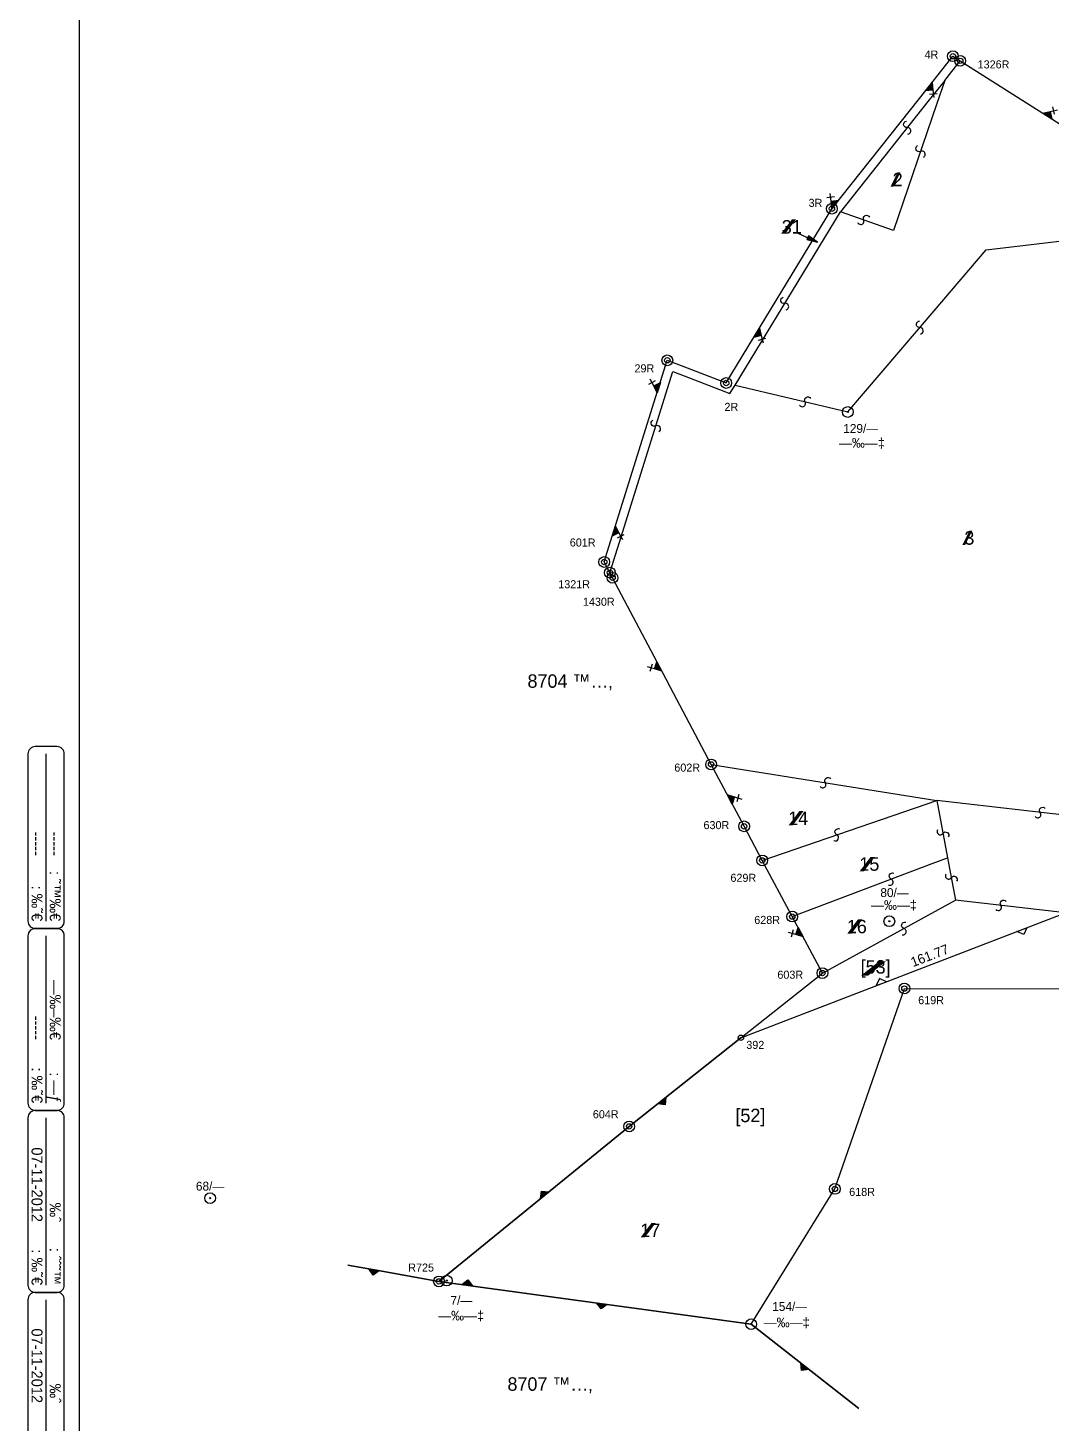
# Model space of a CAD drawing. Extents: x 204392 to 206166, y 706239 to 707835.
# Drawn here: x 204392 to 204868, y 706782 to 707431 of the extents above; entities that cross this region are included whole.
import ezdxf
from ezdxf.enums import TextEntityAlignment as Align

# ---------------------------------------------------------------- set-up
doc = ezdxf.new("R2010")
doc.units = 0
doc.header["$LTSCALE"] = 7
doc.header["$MEASUREMENT"] = 0
for name, color, linetype in [('DRWS001', 7, 'Continuous'), ('DRWT003', 2, 'Continuous'), ('PCLP002', 7, 'Continuous'), ('PCLP003', 7, 'Continuous'), ('PCLP004', 7, 'Continuous'), ('PCLP005', 8, 'Continuous'), ('PCLS001', 7, 'Continuous'), ('PCLS002', 2, 'Continuous'), ('PCLS005', 7, 'Continuous'), ('PCLS007', 2, 'Continuous'), ('SRVS006', 2, 'Continuous'), ('SRVS007', 2, 'Continuous'), ('UD_ACT_PARCLS', 7, 'Continuous'), ('UD_DEL_PARCLS', 7, 'Continuous'), ('UD_SRVS003', 6, 'Continuous')]:
    doc.layers.add(name, color=color, linetype=linetype)
doc.layers.add('PCLP001', color=7, linetype='Continuous', lineweight=35)
doc.styles.add('HEBTXT', font='HEBTXT.shx')

# ---------------------------------------------------------------- blocks, each defined once
blk = doc.blocks.new('LB_PARCEL1')
at = {"style": 'HEBTXT'}
blk.add_attdef('PARCNUM', text='', height=5, dxfattribs=at).set_placement((0, 0), align=Align.MIDDLE)
at = {"flags": 9}
blk.add_attdef('CROSS', text='', height=5, dxfattribs=at).set_placement((-0.82, 0), align=Align.MIDDLE)
blk = doc.blocks.new('SRVS006')
for radius in [1, 0.5]:
    blk.add_circle((0, 0), radius)
at = {"style": 'HEBTXT'}
blk.add_attdef('NAME', text='', height=1.5, dxfattribs=at).set_placement((-0.01, -3), align=Align.CENTER)
for tag, flags, p in [('KIND', 1, (0, -6.04, 0)), ('HEIGHT', 1, (0, -8, 0)), ('SOURCE-CODE', 9, (0, -9.96, 0)), ('MARK-CODE', 9, (0, -11.92, 0)), ('KIND_2', 9, (0, -14.1, 0)), ('UDKIND', 9, (0, -16.19, 0))]:
    blk.add_attdef(tag, text='', height=1.8, dxfattribs=dict(at, flags=flags)).set_placement(p, align=Align.CENTER)
blk = doc.blocks.new('SRVS007')
blk.add_circle((0, 0), 0.5)
at = {"style": 'HEBTXT'}
blk.add_attdef('NAME', text='', height=1.5, dxfattribs=at).set_placement((-0.01, -3), align=Align.CENTER)
for tag, flags, p in [('KIND', 1, (0, -6.04, 0)), ('HEIGHT', 1, (0, -8, 0)), ('SOURCE-CODE', 9, (0, -9.96, 0)), ('MARK-CODE', 9, (0, -11.92, 0)), ('KIND_2', 9, (0, -14.1, 0)), ('UDKIND', 9, (0, -16.29, 0))]:
    blk.add_attdef(tag, text='', height=1.8, dxfattribs=dict(at, flags=flags)).set_placement(p, align=Align.CENTER)
blk = doc.blocks.new('PCLS007')
blk.add_circle((0, 0), 0.00313)
at = {"style": 'HEBTXT'}
blk.add_attdef('FRONT-LEN', text='', height=1.88, dxfattribs=at).set_placement((0, 1.25), align=Align.CENTER)
blk = doc.blocks.new('PCLS002')
blk.add_lwpolyline([(-0.85, -0.85, 1), (0, 0, -1), (0.85, 0.85, -1)], format="xyb")
blk = doc.blocks.new('BORDER')
at = {"color": 2}
blk.add_line((0, 1), (0, 0), dxfattribs=at)
blk = doc.blocks.new('PROJ_OUT')
at = {"flags": 128}
for points in [[(-241.2, 0), (-268.8, 0, 0.414214), (-270, -1.2), (-270, -4.8, 0.414214), (-268.8, -6), (-241.2, -6, 0.414214), (-240, -4.8), (-240, -1.2, 0.414214)], [(-211.2, 0), (-238.8, 0, 0.414214), (-240, -1.2), (-240, -4.8, 0.414214), (-238.8, -6), (-211.2, -6, 0.414214), (-210, -4.8), (-210, -1.2, 0.414214)], [(-181.2, 0), (-208.8, 0, 0.414214), (-210, -1.2), (-210, -4.8, 0.414214), (-208.8, -6), (-181.2, -6, 0.414214), (-180, -4.8), (-180, -1.2, 0.414214)], [(-151.2, 0), (-178.8, 0, 0.414214), (-180, -1.2), (-180, -4.8, 0.414214), (-178.8, -6), (-151.2, -6, 0.414214), (-150, -4.8), (-150, -1.2, 0.414214)], [(-121.2, 0), (-148.8, 0, 0.414214), (-150, -1.2), (-150, -4.8, 0.414214), (-148.8, -6), (-121.2, -6, 0.414214), (-120, -4.8), (-120, -1.2, 0.414214)], [(-61.2, 0), (-118.8, 0, 0.414214), (-120, -1.2), (-120, -4.8, 0.414214), (-118.8, -6), (-61.2, -6, 0.414214), (-60, -4.8), (-60, -1.2, 0.414214)], [(-1.2, 0), (-58.8, 0, 0.414214), (-60, -1.2), (-60, -4.8, 0.414214), (-58.8, -6), (-1.2, -6, 0.414214), (0, -4.8), (0, -1.2, 0.414214)]]:
    blk.add_lwpolyline(points, format="xyb", close=True, dxfattribs=at)
at = {"color": 2, "flags": 128}
for points in [[(-241.2, -3), (-268.8, -3)], [(-211.2, -3), (-238.8, -3)], [(-181.2, -3), (-208.8, -3)], [(-151.2, -3), (-178.8, -3)], [(-121.2, -3), (-148.8, -3)], [(-61.2, -3), (-118.8, -3)], [(-1.2, -3), (-58.8, -3)]]:
    blk.add_lwpolyline(points, dxfattribs=at)
at = {"color": 2, "style": 'HEBTXT'}
for s, p in [(': ˜™‰€', (-241.2, -2.4)), (': —ƒ', (-211.2, -2.4)), (': ˆˆ˜™', (-181.2, -2.4)), (': ˜’', (-151.2, -2.4)), (": …‹ƒ’ '‘", (-61.2, -2.4)), (": ˆ—‰…˜” '‘", (-1.2, -2.4)), (': ‰˜€', (-241.2, -5.4)), (': ‰˜€', (-211.2, -5.4)), (': ‰˜€', (-181.2, -5.4)), (': ‰˜€', (-151.2, -5.4)), (': …‹ƒ’ .', (-121.2, -5.4)), (': …„', (-61.2, -5.4)), (': ˆ—‰…˜” ™', (-1.2, -5.4))]:
    blk.add_text(s, height=1.8, dxfattribs=at).set_placement(p, align=Align.RIGHT)
for tag, p in [('APPROVED', (-251.97, -2.4)), ('CHECKED', (-221.62, -2.4)), ('DRAFTSMAN', (-191.6, -2.4)), ('OPERATOR', (-161.75, -2.4)), ('UPD_NUM', (-76.88, -2.4)), ('PROJ_NUM', (-18.45, -2.4)), ('APPROVED_DATE', (-251.97, -5.4)), ('CHECK_DATE', (-221.62, -5.4)), ('DRAFT_DATE', (-191.6, -5.4)), ('OPERATE_DATE', (-161.75, -5.4)), ('UPD_DATE', (-135.75, -5.4)), ('UPD_DESC', (-70.68, -5.4)), ('PROJ_NAME', (-18.35, -5.4))]:
    blk.add_attdef(tag, text='', height=1.8, dxfattribs=at).set_placement(p, align=Align.RIGHT)
blk = doc.blocks.new('PCLS005')
at = {"style": 'HEBTXT'}
blk.add_attdef('BLOCK', text='', height=1.5, dxfattribs=at).set_placement((0, 0.27), align=Align.CENTER)
at = {"style": 'HEBTXT', "flags": 1}
for tag, p in [('AREA_LEGAL', (0, -3.62)), ('AREA_CALC', (0, -1.62)), ('STATUS', (0, -5.81))]:
    blk.add_attdef(tag, text='', height=1.5, dxfattribs=at).set_placement(p, align=Align.CENTER)
blk = doc.blocks.new('PCLS010')
blk.add_lwpolyline([(0.75, 0), (5.75, 0), (3.25, 0.5), (3.25, -0.5), (5.75, 0)])
blk.add_solid([(3.25, -0.5), (3.25, 0.5), (5.75, 0)])
blk = doc.blocks.new('SU93_42L')
blk.add_lwpolyline([(-1, 0), (1, 0), (0, 1)], close=True)
blk = doc.blocks.new('SU93_42R')
blk.add_lwpolyline([(-1, 0), (1, 0), (0, -1)], close=True)
blk = doc.blocks.new('*U36')
at = {"layer": 'PCLS001', "xscale": 2.5, "yscale": 2.5, "zscale": 2.5, "rotation": 21.05978497534458}
for name, p in [('SU93_42R', (204854.02, 707011.39)), ('SU93_42L', (204788.7, 706986.24))]:
    blk.add_blockref(name, p, dxfattribs=at)
blk = doc.blocks.new('SU93_43L')
for p, q in [((1, 1), (0, 2)), ((0, 1), (1, 2))]:
    blk.add_line(p, q)
for points in [[(-1, 0), (0, 1), (1, 0)], [(-0.76, 0.1), (0, 0.86), (0.76, 0.1)], [(-0.52, 0.2), (0, 0.72), (0.52, 0.2)], [(-0.28, 0.3), (0, 0.58), (0.28, 0.3)], [(-0.03, 0.4), (0, 0.43), (0.03, 0.4)]]:
    blk.add_lwpolyline(points, close=True)
blk = doc.blocks.new('SU93_43R')
for p, q in [((-1, -1), (0, -2)), ((0, -1), (-1, -2))]:
    blk.add_line(p, q)
for points in [[(1, 0), (0, -1), (-1, 0)], [(0.76, -0.1), (0, -0.86), (-0.76, -0.1)], [(0.52, -0.2), (0, -0.72), (-0.52, -0.2)], [(0.28, -0.3), (0, -0.58), (-0.28, -0.3)], [(0.03, -0.4), (0, -0.43), (-0.03, -0.4)]]:
    blk.add_lwpolyline(points, close=True)
blk = doc.blocks.new('*U41')
at = {"layer": 'PCLS001', "xscale": 2.5, "yscale": 2.5, "zscale": 2.5}
for name, p, rotation in [('SU93_43L', (205006.76, 707480.34), 18.46719180187208), ('SU93_43R', (205069.31, 707470.16), 306.4467421890731), ('SU93_43R', (204956.45, 707451.66), 77.66509683404477), ('SU93_43R', (204810.76, 707403.68), 51.56844089314975), ('SU93_43L', (204865.87, 707390.07), 327.6610634058215), ('SU93_43L', (204941.49, 707383.28), 77.66509683404477), ('SU93_43L', (204767.25, 707348.84), 51.56844089317978), ('SU93_43R', (204919.91, 707346.7), 310.9270997901935), ('SU93_43R', (204730.72, 707289.16), 58.78347570369387), ('SU93_43L', (204685.18, 707263.65), 72.62998804275358), ('SU93_43R', (204664.28, 707196.84), 72.62998804275358), ('SU93_43L', (204685.44, 707133.88), 117.8322191225932), ('SU93_43R', (204718.19, 707072.01), 118.0569960080702), ('SU93_43L', (204751.12, 707010.24), 118.062301623167)]:
    blk.add_blockref(name, p, dxfattribs=dict(at, rotation=rotation))
blk = doc.blocks.new('SRVS003')
for centre, radius in [((0, 0, 0), 1), ((0, 0), 0.1)]:
    blk.add_circle(centre, radius)
at = {"style": 'HEBTXT'}
for tag, height, p in [('NAME', 1.65, (0, 1.4)), ('HEIGHT', 1.8, (0, -3.2))]:
    blk.add_attdef(tag, text='', height=height, dxfattribs=at).set_placement(p, align=Align.CENTER)
for tag, flags, p in [('KIND', 1, (0, -5.4)), ('SOURCE-CODE', 9, (0, -7.6)), ('MARK-CODE', 9, (0, -9.8)), ('KIND_2', 9, (0, -11.97, 0)), ('UDKIND', 9, (0, -14.01))]:
    blk.add_attdef(tag, text='', height=1.8, dxfattribs=dict(at, flags=flags)).set_placement(p, align=Align.CENTER)
blk = doc.blocks.new('SU93_41R')
for points in [[(1, 0), (0, -1), (-1, 0)], [(0.76, -0.1), (0, -0.86), (-0.76, -0.1)], [(0.52, -0.2), (0, -0.72), (-0.52, -0.2)], [(0.28, -0.3), (0, -0.58), (-0.28, -0.3)], [(0.03, -0.4), (0, -0.43), (-0.03, -0.4)]]:
    blk.add_lwpolyline(points, close=True)
blk = doc.blocks.new('SU93_41L')
for points in [[(-1, 0), (0, 1), (1, 0)], [(-0.76, 0.1), (0, 0.86), (0.76, 0.1)], [(-0.52, 0.2), (0, 0.72), (0.52, 0.2)], [(-0.28, 0.3), (0, 0.58), (0.28, 0.3)], [(-0.03, 0.4), (0, 0.43), (0.03, 0.4)]]:
    blk.add_lwpolyline(points, close=True)

msp = doc.modelspace()

# ---------------------------------------------------------------- linework, layer by layer
at = {"layer": 'PCLP001'}
for p, q in [((204671.39, 706919.81), (204723.37, 706961.08)), ((204582.93, 706847.69), (204671.39, 706919.81)), ((204728.15, 706827.78), (204582.93, 706847.69))]:
    msp.add_line(p, q, dxfattribs=at)
at = {"layer": 'PCLP001', "flags": 128}
for points in [[(204582.93, 706847.69), (204552.89, 706853.04), (204540.5, 706855.27)], [(204728.15, 706827.78), (204778.26, 706788.5)]]:
    msp.add_lwpolyline(points, dxfattribs=at)
at = {"layer": 'PCLP002'}
msp.add_line((204723.37, 706961.08), (204874.34, 707019.22), dxfattribs=at)
at = {"layer": 'PCLP003', "flags": 128}
msp.add_lwpolyline([(204723.37, 706961.08), (204761.28, 706991.18), (204747.27, 707017.46), (204747.11, 707017.76), (204733.32, 707043.61), (204724.87, 707059.47), (204709.52, 707088.27), (204690.61, 707124.08), (204688.56, 707127.98), (204663.66, 707175.14), (204662.42, 707177.5), (204659.79, 707182.48), (204689.15, 707276.34), (204698.36, 707272.79), (204716.55, 707265.78), (204765.71, 707346.9), (204806.38, 707398.15), (204820.89, 707416.45), (204822, 707417.84), (204825.4, 707415.69), (204902.32, 707366.99)], dxfattribs=at)
at = {"layer": 'PCLP004', "linetype": 'Continuous'}
for p, q in [((204767.09, 706890.73), (204799.43, 706983.98)), ((204799.43, 706983.98), (204888.83, 706983.85))]:
    msp.add_line(p, q, dxfattribs=at)
at = {"layer": 'PCLP004'}
msp.add_line((204728.15, 706827.78), (204767.09, 706890.73), dxfattribs=at)
at = {"layer": 'PCLP005', "linetype": 'Continuous'}
for p, q in [((204818.17, 707406.58), (204825.4, 707415.69)), ((204818.17, 707406.58), (204810.4, 707396.78)), ((204818.17, 707406.58), (204814.38, 707395.43)), ((204810.4, 707396.78), (204769.7, 707345.49)), ((204814.38, 707395.43), (204794.43, 707336.78)), ((204720.64, 707264.8), (204769.7, 707345.49)), ((204794.43, 707336.78), (204769.7, 707345.49)), ((204837.53, 707327.82), (204905.59, 707335.88)), ((204813.24, 707299.34), (204837.53, 707327.82)), ((204665.93, 707188.72), (204691.69, 707271.07)), ((204691.69, 707271.07), (204696.92, 707269.05)), ((204696.92, 707269.05), (204718.24, 707260.84)), ((204718.24, 707260.84), (204720.64, 707264.8)), ((204662.42, 707177.5), (204665.93, 707188.72)), ((204709.52, 707088.27), (204814.46, 707071.52)), ((204733.32, 707043.61), (204814.46, 707071.52)), ((204904.63, 707061.01), (204814.46, 707071.52)), ((204814.46, 707071.52), (204819.48, 707044.84)), ((204747.27, 707017.46), (204812.29, 707042.12)), ((204812.29, 707042.12), (204819.48, 707044.84)), ((204819.48, 707044.84), (204819.97, 707042.25)), ((204819.97, 707042.25), (204823.2, 707025.07)), ((204761.28, 706991.18), (204823.2, 707025.07)), ((204874.34, 707019.22), (204823.2, 707025.07))]:
    msp.add_line(p, q, dxfattribs=at)
at = {"layer": 'PCLP005'}
for p, q in [((204773.09, 707252.29), (204813.24, 707299.34)), ((204720.64, 707264.8), (204773.09, 707252.29))]:
    msp.add_line(p, q, dxfattribs=at)

# ---------------------------------------------------------------- block references
at = {"layer": 'DRWS001', "xscale": 1750, "yscale": 1500, "zscale": 2}
msp.add_blockref('BORDER', (204415.52, 706335.06), dxfattribs=at)
at = {"layer": 'DRWT003', "xscale": 2.8225, "yscale": 2.8225, "zscale": 2.8225, "rotation": 270}
msp.add_blockref('PROJ_OUT', (204408.64, 706334.52), dxfattribs=at).add_auto_attribs({'PROJ_NUM': '100857', 'PROJ_NAME': '™‰˜‡', 'OPERATOR': '‰ˆ', 'OPERATE_DATE': '07-11-2012', 'DRAFTSMAN': '‰ˆ', 'DRAFT_DATE': '07-11-2012', 'CHECKED': '—‰–‰€', 'CHECK_DATE': '-----', 'APPROVED': '-----', 'APPROVED_DATE': '-----'})
at = {"layer": 'PCLS001'}
for name in ['*U41', '*U36']:
    msp.add_blockref(name, (0, 0), dxfattribs=at)
at = {"layer": 'PCLS001', "xscale": 2.5, "yscale": 2.5, "zscale": 2.5}
for name, p, rotation in [('SU93_41R', (204686.55, 706931.85), 38.44853526384553), ('SU93_41L', (204632.14, 706887.81), 39.18980144283448), ('SU93_41R', (204552.69, 706853.08), 349.9012732397442), ('SU93_41R', (204596.06, 706845.89), 172.2288453974013), ('SU93_41L', (204658.73, 706837.35), 172.2288453974013), ('SU93_41R', (204753.17, 706808.19), 321.8705241930864)]:
    msp.add_blockref(name, p, dxfattribs=dict(at, rotation=rotation))
at = {"layer": 'PCLS002', "xscale": 2.5, "yscale": 2.5, "zscale": 2.5}
for p, rotation in [((204800.74, 707384.62), 51.57082858888342), ((204806.93, 707373.54), 71.21608059783387), ((204780.48, 707341.69), 340.59754252818), ((204743.75, 707302.81), 58.70014982036451), ((204806.62, 707291.57), 49.54642457236481), ((204753.23, 707257.02), 346.5691253173597), ((204683.78, 707245.8), 72.6295899014965), ((204762.68, 707079.79), 350.9312316220472), ((204862.61, 707065.91), 353.3517394192689), ((204767.96, 707055.53), 18.98185319032929), ((204817.34, 707056.2), 280.655956167902), ((204793.27, 707034.9), 20.76531777052189), ((204821.22, 707035.58), 280.6563967932899), ((204844.36, 707022.65), 353.4697773998219), ((204799.2, 707011.93), 28.6927308709786)]:
    msp.add_blockref('PCLS002', p, dxfattribs=dict(at, rotation=rotation))
at = {"layer": 'PCLS005'}
ref = msp.add_blockref('PCLS005', (204643.84, 707123.25), dxfattribs=dict(at, xscale=2.5, yscale=2.5, zscale=2.5))
ref.add_attrib('BLOCK', '8704 ™…‚', dxfattribs={"layer": '0', "height": 6.25, "style": 'HEBTXT'}).set_placement((204643.84, 707123.94), align=Align.CENTER)
ref = msp.add_blockref('PCLS005', (204634.52, 706796.11), dxfattribs=dict(at, xscale=2.5, yscale=2.5, zscale=2.5))
ref.add_attrib('BLOCK', '8707 ™…‚', dxfattribs={"layer": '0', "height": 6.25, "style": 'HEBTXT'}).set_placement((204634.52, 706796.8), align=Align.CENTER)
at = {"layer": 'PCLS007'}
ref = msp.add_blockref('PCLS007', (204798.86, 706990.15), dxfattribs=dict(at, xscale=2.5, yscale=2.5, zscale=2.5, rotation=21.05978853412048))
ref.add_attrib('FRONT-LEN', '161.77', dxfattribs={"layer": '0', "height": 4.5, "rotation": 21.05979, "style": 'HEBTXT'}).set_placement((204812.02, 706997.22), align=Align.CENTER)
at = {"layer": 'SRVS006'}
ref = msp.add_blockref('SRVS006', (204822, 707417.84, 200), dxfattribs=dict(at, xscale=2.5, yscale=2.5, zscale=2.5))
ref.add_attrib('NAME', '4R', dxfattribs={"layer": '0', "height": 3.75, "style": 'HEBTXT'}).set_placement((204812.01, 707416.74), align=Align.CENTER)
ref = msp.add_blockref('SRVS006', (204825.4, 707415.69, 200), dxfattribs=dict(at, xscale=2.5, yscale=2.5, zscale=2.5))
ref.add_attrib('NAME', '1326R', dxfattribs={"layer": '0', "height": 3.75, "style": 'HEBTXT'}).set_placement((204840.89, 707412.17), align=Align.CENTER)
ref = msp.add_blockref('SRVS006', (204765.71, 707346.9, 200), dxfattribs=dict(at, xscale=2.5, yscale=2.5, zscale=2.5))
ref.add_attrib('NAME', '3R', dxfattribs={"layer": '0', "height": 3.75, "style": 'HEBTXT'}).set_placement((204758.06, 707347.74), align=Align.CENTER)
ref = msp.add_blockref('SRVS006', (204689.15, 707276.34, 200), dxfattribs=dict(at, xscale=2.5, yscale=2.5, zscale=2.5))
ref.add_attrib('NAME', '29R', dxfattribs={"layer": '0', "height": 3.75, "style": 'HEBTXT'}).set_placement((204678.48, 707270.71), align=Align.CENTER)
ref = msp.add_blockref('SRVS006', (204716.55, 707265.78, 200), dxfattribs=dict(at, xscale=2.5, yscale=2.5, zscale=2.5))
ref.add_attrib('NAME', '2R', dxfattribs={"layer": '0', "height": 3.75, "style": 'HEBTXT'}).set_placement((204718.94, 707252.79), align=Align.CENTER)
ref = msp.add_blockref('SRVS006', (204659.79, 707182.48, 200), dxfattribs=dict(at, xscale=2.5, yscale=2.5, zscale=2.5))
ref.add_attrib('NAME', '601R', dxfattribs={"layer": '0', "height": 3.75, "style": 'HEBTXT'}).set_placement((204649.77, 707189.68), align=Align.CENTER)
ref = msp.add_blockref('SRVS006', (204662.42, 707177.5, 200), dxfattribs=dict(at, xscale=2.5, yscale=2.5, zscale=2.5))
ref.add_attrib('NAME', '1321R', dxfattribs={"layer": '0', "height": 3.75, "style": 'HEBTXT'}).set_placement((204645.8, 707170.25), align=Align.CENTER)
ref = msp.add_blockref('SRVS006', (204663.66, 707175.14, 200), dxfattribs=dict(at, xscale=2.5, yscale=2.5, zscale=2.5))
ref.add_attrib('NAME', '1430R', dxfattribs={"layer": '0', "height": 3.75, "style": 'HEBTXT'}).set_placement((204657.28, 707162.1), align=Align.CENTER)
ref = msp.add_blockref('SRVS006', (204709.52, 707088.27, 200), dxfattribs=dict(at, xscale=2.5, yscale=2.5, zscale=2.5))
ref.add_attrib('NAME', '602R', dxfattribs={"layer": '0', "height": 3.75, "style": 'HEBTXT'}).set_placement((204698.39, 707084.92), align=Align.CENTER)
ref = msp.add_blockref('SRVS006', (204724.87, 707059.47, 200), dxfattribs=dict(at, xscale=2.5, yscale=2.5, zscale=2.5))
ref.add_attrib('NAME', '630R', dxfattribs={"layer": '0', "height": 3.75, "style": 'HEBTXT'}).set_placement((204711.97, 707058.16), align=Align.CENTER)
ref = msp.add_blockref('SRVS006', (204733.32, 707043.61, 200), dxfattribs=dict(at, xscale=2.5, yscale=2.5, zscale=2.5))
ref.add_attrib('NAME', '629R', dxfattribs={"layer": '0', "height": 3.75, "style": 'HEBTXT'}).set_placement((204724.5, 707033.64), align=Align.CENTER)
ref = msp.add_blockref('SRVS006', (204747.27, 707017.46, 200), dxfattribs=dict(at, xscale=2.5, yscale=2.5, zscale=2.5))
ref.add_attrib('NAME', '628R', dxfattribs={"layer": '0', "height": 3.75, "style": 'HEBTXT'}).set_placement((204735.58, 707014.03), align=Align.CENTER)
ref = msp.add_blockref('SRVS006', (204761.28, 706991.18, 200), dxfattribs=dict(at, xscale=2.5, yscale=2.5, zscale=2.5))
ref.add_attrib('NAME', '603R', dxfattribs={"layer": '0', "height": 3.75, "style": 'HEBTXT'}).set_placement((204746.33, 706988.54), align=Align.CENTER)
ref = msp.add_blockref('SRVS006', (204799.43, 706983.98, 200), dxfattribs=dict(at, xscale=2.5, yscale=2.5, zscale=2.5))
ref.add_attrib('NAME', '619R', dxfattribs={"layer": '0', "height": 3.75, "style": 'HEBTXT'}).set_placement((204811.85, 706976.69), align=Align.CENTER)
ref = msp.add_blockref('SRVS006', (204671.39, 706919.81, 200), dxfattribs=dict(at, xscale=2.5, yscale=2.5, zscale=2.5))
ref.add_attrib('NAME', '604R', dxfattribs={"layer": '0', "height": 3.75, "style": 'HEBTXT'}).set_placement((204660.49, 706923.61), align=Align.CENTER)
ref = msp.add_blockref('SRVS006', (204767.09, 706890.73, 200), dxfattribs=dict(at, xscale=2.5, yscale=2.5, zscale=2.5))
ref.add_attrib('NAME', '618R', dxfattribs={"layer": '0', "height": 3.75, "style": 'HEBTXT'}).set_placement((204779.75, 706887.47), align=Align.CENTER)
ref = msp.add_blockref('SRVS006', (204582.93, 706847.69, 200), dxfattribs=dict(at, xscale=2.5, yscale=2.5, zscale=2.5))
ref.add_attrib('NAME', 'R725', dxfattribs={"layer": '0', "height": 3.75, "style": 'HEBTXT'}).set_placement((204574.61, 706852.26), align=Align.CENTER)
at = {"layer": 'SRVS007'}
ref = msp.add_blockref('SRVS007', (204723.37, 706961.08, 200), dxfattribs=dict(at, xscale=2.5, yscale=2.5, zscale=2.5))
ref.add_attrib('NAME', '392', dxfattribs={"layer": '0', "height": 3.75, "style": 'HEBTXT'}).set_placement((204730.07, 706955.87), align=Align.CENTER)
at = {"layer": 'UD_ACT_PARCLS', "xscale": 1.25, "yscale": 1.25, "zscale": 1.25}
msp.add_blockref('LB_PARCEL1', (204727.77, 706924.15), dxfattribs=at).add_auto_attribs({'PARCNUM': '[52]'})
at = {"layer": 'UD_DEL_PARCLS'}
ref = msp.add_blockref('LB_PARCEL1', (204796.3, 707360.49), dxfattribs=dict(at, xscale=1.25, yscale=1.25, zscale=1.25))
ref.add_attrib('PARCNUM', ' 2 ', dxfattribs={"layer": '0', "height": 6.25, "style": 'HEBTXT'}).set_placement((204796.3, 707360.49), align=Align.MIDDLE)
ref.add_attrib('CROSS', '/', dxfattribs={"layer": '0', "color": 2, "height": 6.25, "width": 2}).set_placement((204795.28, 707360.49), align=Align.MIDDLE)
ref = msp.add_blockref('LB_PARCEL1', (204758.37, 707331.16), dxfattribs=dict(at, xscale=1.25, yscale=1.25, zscale=1.25))
ref.add_attrib('PARCNUM', ' 31 ', dxfattribs={"layer": '0', "height": 6.25, "style": 'HEBTXT'}).set_placement((204747.03, 707338.44), align=Align.MIDDLE)
ref.add_attrib('CROSS', '/', dxfattribs={"layer": '0', "color": 2, "height": 6.25, "width": 3}).set_placement((204745.62, 707338.68), align=Align.MIDDLE)
at = {"layer": 'UD_DEL_PARCLS', "xscale": 2, "yscale": 2, "zscale": 2, "rotation": 334.6983894173827}
msp.add_blockref('PCLS010', (204748.54, 707336.19), dxfattribs=at)
at = {"layer": 'UD_DEL_PARCLS'}
ref = msp.add_blockref('LB_PARCEL1', (204829.66, 707193.65), dxfattribs=dict(at, xscale=1.25, yscale=1.25, zscale=1.25))
ref.add_attrib('PARCNUM', ' 3 ', dxfattribs={"layer": '0', "height": 6.25, "style": 'HEBTXT'}).set_placement((204829.66, 707193.65), align=Align.MIDDLE)
ref.add_attrib('CROSS', '/', dxfattribs={"layer": '0', "color": 2, "height": 6.25, "width": 2}).set_placement((204828.64, 707193.65), align=Align.MIDDLE)
ref = msp.add_blockref('LB_PARCEL1', (204750.04, 707063.22), dxfattribs=dict(at, xscale=1.25, yscale=1.25, zscale=1.25))
ref.add_attrib('PARCNUM', ' 14 ', dxfattribs={"layer": '0', "height": 6.25, "style": 'HEBTXT'}).set_placement((204750.04, 707063.22), align=Align.MIDDLE)
ref.add_attrib('CROSS', '/', dxfattribs={"layer": '0', "color": 2, "height": 6.25, "width": 3}).set_placement((204749.02, 707063.22), align=Align.MIDDLE)
ref = msp.add_blockref('LB_PARCEL1', (204783.13, 707041.86), dxfattribs=dict(at, xscale=1.25, yscale=1.25, zscale=1.25))
ref.add_attrib('PARCNUM', ' 15 ', dxfattribs={"layer": '0', "height": 6.25, "style": 'HEBTXT'}).set_placement((204783.13, 707041.86), align=Align.MIDDLE)
ref.add_attrib('CROSS', '/', dxfattribs={"layer": '0', "color": 2, "height": 6.25, "width": 3}).set_placement((204782.11, 707041.86), align=Align.MIDDLE)
ref = msp.add_blockref('LB_PARCEL1', (204777.31, 707012.82), dxfattribs=dict(at, xscale=1.25, yscale=1.25, zscale=1.25))
ref.add_attrib('PARCNUM', ' 16 ', dxfattribs={"layer": '0', "height": 6.25, "style": 'HEBTXT'}).set_placement((204777.31, 707012.82), align=Align.MIDDLE)
ref.add_attrib('CROSS', '/', dxfattribs={"layer": '0', "color": 2, "height": 6.25, "width": 3}).set_placement((204776.29, 707012.82), align=Align.MIDDLE)
ref = msp.add_blockref('LB_PARCEL1', (204786.05, 706993.28), dxfattribs=dict(at, xscale=1.25, yscale=1.25, zscale=1.25))
ref.add_attrib('PARCNUM', '[53]', dxfattribs={"layer": '0', "height": 6.25, "style": 'HEBTXT'}).set_placement((204786.05, 706993.28), align=Align.MIDDLE)
ref.add_attrib('CROSS', '/', dxfattribs={"layer": '0', "color": 2, "height": 6.25, "width": 5}).set_placement((204785.02, 706993.28), align=Align.MIDDLE)
ref = msp.add_blockref('LB_PARCEL1', (204681.2, 706871.46), dxfattribs=dict(at, xscale=1.25, yscale=1.25, zscale=1.25))
ref.add_attrib('PARCNUM', ' 17 ', dxfattribs={"layer": '0', "height": 6.25, "style": 'HEBTXT'}).set_placement((204681.2, 706871.46), align=Align.MIDDLE)
ref.add_attrib('CROSS', '/', dxfattribs={"layer": '0', "color": 2, "height": 6.25, "width": 3}).set_placement((204680.17, 706871.46), align=Align.MIDDLE)
at = {"layer": 'UD_SRVS003'}
ref = msp.add_blockref('SRVS003', (204773.09, 707252.29, 200), dxfattribs=dict(at, xscale=2.5, yscale=2.5, zscale=2.5))
ref.add_attrib('NAME', '129/—', dxfattribs={"layer": '0', "height": 4.125, "style": 'HEBTXT'}).set_placement((204779.09, 707242.55, 1.5), align=Align.CENTER)
ref.add_attrib('KIND', '—‰—‡', dxfattribs={"layer": '0', "height": 4.5, "style": 'HEBTXT'}).set_placement((204779.69, 707235.67, 1.5), align=Align.CENTER)
ref = msp.add_blockref('SRVS003', (204792.44, 707015.29, 200), dxfattribs=dict(at, xscale=2.5, yscale=2.5, zscale=2.5))
ref.add_attrib('NAME', '80/—', dxfattribs={"layer": '0', "height": 4.125, "style": 'HEBTXT'}).set_placement((204794.84, 707026.55, 1.92), align=Align.CENTER)
ref.add_attrib('KIND', '—‰—‡', dxfattribs={"layer": '0', "height": 4.5, "style": 'HEBTXT'}).set_placement((204794.61, 707020.59, 1.92), align=Align.CENTER)
ref = msp.add_blockref('SRVS003', (204476.43, 706886.44, 200), dxfattribs=dict(at, xscale=2.5, yscale=2.5, zscale=2.5))
ref.add_attrib('NAME', '68/—', dxfattribs={"layer": '0', "height": 4.125, "style": 'HEBTXT'}).set_placement((204476.43, 706889.94, 10), align=Align.CENTER)
ref = msp.add_blockref('SRVS003', (204586.56, 706848.05, 200), dxfattribs=dict(at, xscale=2.5, yscale=2.5, zscale=2.5))
ref.add_attrib('NAME', '7/—', dxfattribs={"layer": '0', "height": 4.125, "style": 'HEBTXT'}).set_placement((204593.33, 706836.79, 1.92), align=Align.CENTER)
ref.add_attrib('KIND', '—‰—‡', dxfattribs={"layer": '0', "height": 4.5, "style": 'HEBTXT'}).set_placement((204593.25, 706829.5, 1.92), align=Align.CENTER)
ref = msp.add_blockref('SRVS003', (204728.15, 706827.78, 200), dxfattribs=dict(at, xscale=2.5, yscale=2.5, zscale=2.5))
ref.add_attrib('NAME', '154/—', dxfattribs={"layer": '0', "height": 4.125, "style": 'HEBTXT'}).set_placement((204746.07, 706833.95, 1.86), align=Align.CENTER)
ref.add_attrib('KIND', '—‰—‡', dxfattribs={"layer": '0', "height": 4.5, "style": 'HEBTXT'}).set_placement((204744.69, 706826.35, 1.86), align=Align.CENTER)

doc.saveas('drawing.dxf')
